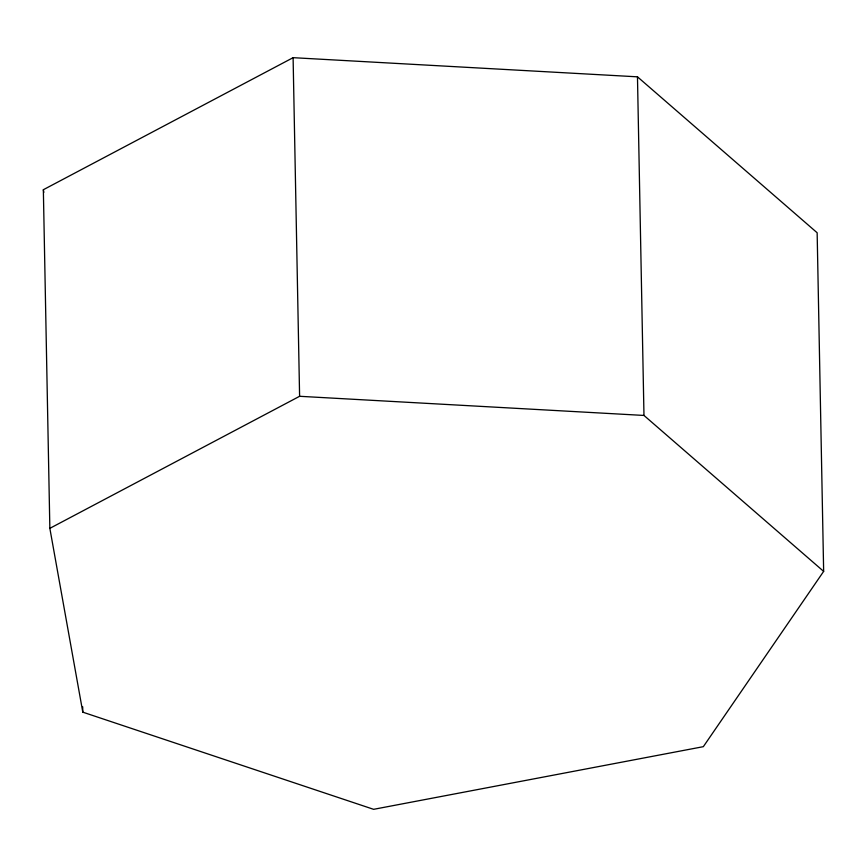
<?xml version="1.0" encoding="UTF-8"?>
<svg xmlns="http://www.w3.org/2000/svg" width="867" height="867" viewBox="0 0 867 867"><rect width="100%" height="100%" fill="white"/><g stroke="black" fill="none" stroke-linecap="round" stroke-linejoin="round"><path stroke-width="1.3" d="M823.65 571.375L703.332 746.671L373.623 809.323L82.799 712.165L49.852 528.35L43.35 189.721L293.1 57.677L637.473 76.827L817.148 232.757L823.65 571.375L643.975 415.445L299.603 396.295L49.852 528.35M43.35 189.721L43.827 192.387M637.473 76.827L643.975 415.445M293.1 57.677L299.603 396.295M82.69 706.768L82.799 712.165"/></g></svg>
